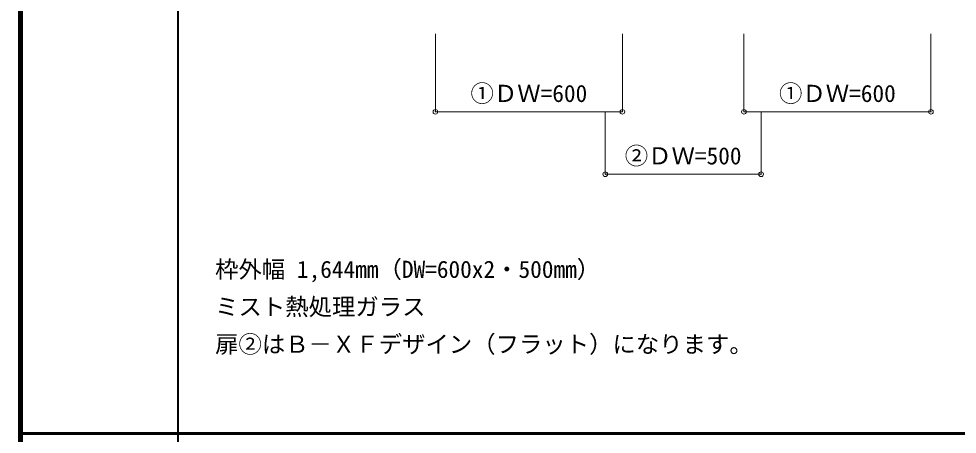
# Model space of a CAD drawing. Units: millimetres, scale not verified. Extents: x -6000 to 5700, y -4307 to 4175.
# Drawn here: x -6000 to -2989, y 186 to 1517 of the extents above; entities that cross this region are included whole.
import ezdxf
from ezdxf.enums import TextEntityAlignment as Align

# ---------------------------------------------------------------- set-up
doc = ezdxf.new("R2010")
doc.units = ezdxf.units.MM
doc.header["$LTSCALE"] = 30
doc.header["$PDMODE"] = 32
doc.header["$PDSIZE"] = 15
doc.layers.add('0-A_文字', color=7, linetype='Continuous')
doc.layers.add('0-B_寸法', color=7, linetype='Continuous', lineweight=9)
doc.layers.add('F-1_枠', color=6, linetype='Continuous', lineweight=40)
doc.styles.add('ＭＳ ゴシック', font='')
doc.styles.get('ＭＳ ゴシック').set_extended_font_data('MS Gothic')

msp = doc.modelspace()

# ---------------------------------------------------------------- linework, layer by layer
at = {"layer": '0-B_寸法', "color": 4}
for p, q in [((-4663, 1219.25), (-4663, 1469.25)), ((-3673, 1219.25), (-3673, 1469.25)), ((-3073, 1219.25), (-3073, 1469.25)), ((-4118, 1019.25), (-4118, 1219.25)), ((-3673, 1219.25), (-3073, 1219.25)), ((-3618, 1019.25), (-3618, 1219.25)), ((-4118, 1019.25), (-3618, 1019.25))]:
    msp.add_line(p, q, dxfattribs=at)
msp.add_lwpolyline([(-4663, 1219.25), (-4063, 1219.25), (-4063, 1469.25)], dxfattribs=at)
at = {"layer": '0-B_寸法'}
for p in [(-4663, 1219.25), (-4063, 1219.25), (-3673, 1219.25), (-3073, 1219.25), (-4118, 1019.25), (-3618, 1019.25)]:
    msp.add_point(p, dxfattribs=at)
at = {"layer": 'F-1_枠'}
for p, q in [((-6000, 4175), (-6000, -4205)), ((-5995, 4175), (-5995, -4205)), ((-5990, 4175), (-5990, -4205)), ((-5490, 4175), (-5490, -3790)), ((-5990, 190.5), (5690, 190.5)), ((-5990, 187.5), (5690, 187.5))]:
    msp.add_line(p, q, dxfattribs=at)

# ---------------------------------------------------------------- texts
at = {"layer": '0-A_文字', "style": 'ＭＳ ゴシック'}
for s, p in [('枠外幅 1,644mm（DW=600x2・500mm）', (-5370, 670.5)), ('ミスト熱処理ガラス', (-5370, 550.5)), ('扉②はＢ－ＸＦデザイン（フラット）になります。', (-5370, 430.5))]:
    msp.add_text(s, height=54.99, dxfattribs=at).set_placement(p, align=Align.BOTTOM_LEFT)
at = {"layer": '0-B_寸法', "style": 'ＭＳ ゴシック'}
for s, p in [('①ＤＷ=600', (-4550.5, 1234.25)), ('①ＤＷ=600', (-3560.5, 1234.25)), ('②ＤＷ=500', (-4055.5, 1034.25))]:
    msp.add_text(s, height=54.99, dxfattribs=at).set_placement(p, align=Align.BOTTOM_LEFT)

doc.saveas('drawing.dxf')
